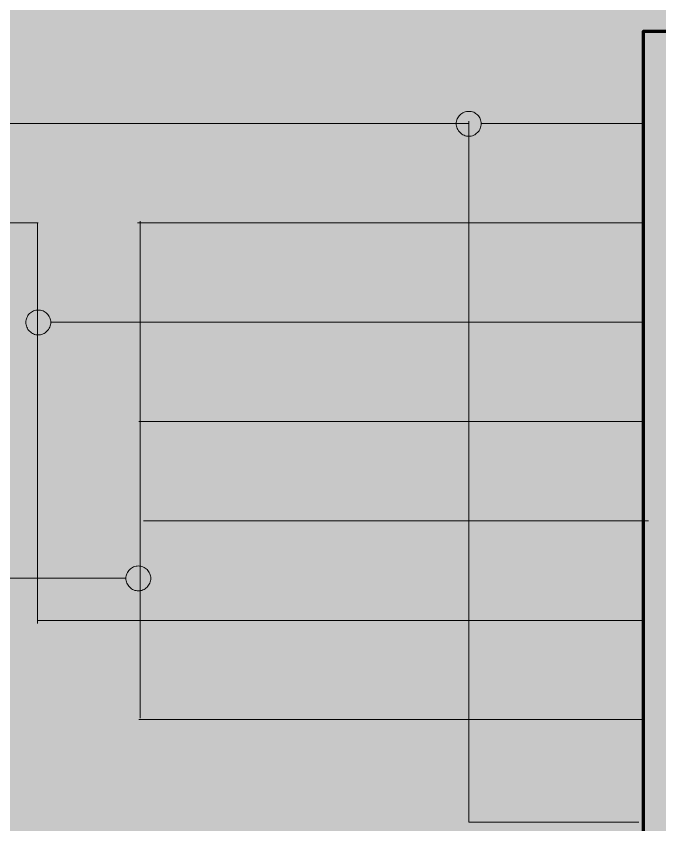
# Model space of a CAD drawing. Header units: millimetres. Extents: x 0 to 418, y 2 to 297.
# Drawn here: x 314.97 to 347.71, y 219.51 to 260.6 of the extents above; entities that cross this region are included whole.
import ezdxf

# ---------------------------------------------------------------- set-up
doc = ezdxf.new("R2010")
doc.units = ezdxf.units.MM
doc.header["$MEASUREMENT"] = 0
doc.layers.get('0').update_dxf_attribs({"linetype": 'CONTINUOUS'})

msp = doc.modelspace()

# ---------------------------------------------------------------- hatches: boundary and pattern name
at = {"true_color": 0xffffff}
for points in [[(-0.132, 297.01), (-0.132, 1.627), (417.7, 1.627), (417.7, 297.01)], [(-0.132, 297.01), (-0.132, 1.89), (417.7, 1.89), (417.7, 297.01)], [(346.856, 259.828), (346.856, 215.098), (356.969, 215.098), (356.969, 259.828)]]:
    msp.add_hatch(color=0, dxfattribs=at).paths.add_polyline_path(points)
at = {"true_color": 0x000007}
h = msp.add_hatch(color=0, dxfattribs=at)
edge = h.paths.add_edge_path()
edge.add_spline(control_points=[(338.617, 255.141), (338.617, 255.059), (338.6, 254.977), (338.568, 254.895), (338.568, 254.895), (338.535, 254.812), (338.502, 254.747), (338.436, 254.697), (338.436, 254.697), (338.37, 254.632), (338.304, 254.582), (338.239, 254.549), (338.239, 254.549), (338.156, 254.516), (338.074, 254.5), (337.992, 254.5), (337.992, 254.5), (337.91, 254.5), (337.828, 254.516), (337.745, 254.549), (337.745, 254.549), (337.663, 254.582), (337.597, 254.632), (337.548, 254.697), (337.548, 254.697), (337.482, 254.747), (337.433, 254.812), (337.4, 254.895), (337.4, 254.895), (337.367, 254.977), (337.351, 255.059), (337.351, 255.141), (337.351, 255.141), (337.351, 255.224), (337.367, 255.306), (337.4, 255.388), (337.4, 255.388), (337.433, 255.454), (337.482, 255.52), (337.548, 255.585), (337.548, 255.585), (337.597, 255.651), (337.663, 255.684), (337.745, 255.717), (337.745, 255.717), (337.828, 255.75), (337.91, 255.766), (337.992, 255.766), (337.992, 255.766), (338.074, 255.766), (338.156, 255.75), (338.239, 255.717), (338.239, 255.717), (338.304, 255.684), (338.37, 255.651), (338.436, 255.585), (338.436, 255.585), (338.502, 255.52), (338.535, 255.454), (338.568, 255.388), (338.568, 255.388), (338.6, 255.306), (338.617, 255.224), (338.617, 255.141)], knot_values=[0, 0, 0, 0, 0.015625, 0.015625, 0.015625, 0.015625, 0.03125, 0.03125, 0.03125, 0.03125, 0.046875, 0.046875, 0.046875, 0.046875, 0.0625, 0.0625, 0.0625, 0.0625, 0.078125, 0.078125, 0.078125, 0.078125, 0.09375, 0.09375, 0.09375, 0.09375, 0.109375, 0.109375, 0.109375, 0.109375, 0.125, 0.125, 0.125, 0.125, 0.140625, 0.140625, 0.140625, 0.140625, 0.15625, 0.15625, 0.15625, 0.15625, 0.171875, 0.171875, 0.171875, 0.171875, 0.1875, 0.1875, 0.1875, 0.1875, 0.203125, 0.203125, 0.203125, 0.203125, 0.21875, 0.21875, 0.21875, 0.21875, 0.234375, 0.234375, 0.234375, 0.234375, 1, 1, 1, 1], degree=3, periodic=0)
h = msp.add_hatch(color=0, dxfattribs=at)
edge = h.paths.add_edge_path()
edge.add_spline(control_points=[(316.729, 245.044), (316.729, 244.962), (316.712, 244.88), (316.679, 244.797), (316.679, 244.797), (316.646, 244.715), (316.597, 244.649), (316.531, 244.6), (316.531, 244.6), (316.482, 244.534), (316.416, 244.485), (316.334, 244.452), (316.334, 244.452), (316.252, 244.419), (316.17, 244.403), (316.087, 244.403), (316.087, 244.403), (316.005, 244.403), (315.923, 244.419), (315.841, 244.452), (315.841, 244.452), (315.775, 244.485), (315.709, 244.534), (315.643, 244.6), (315.643, 244.6), (315.578, 244.649), (315.545, 244.715), (315.512, 244.797), (315.512, 244.797), (315.479, 244.88), (315.462, 244.962), (315.462, 245.044), (315.462, 245.044), (315.462, 245.126), (315.479, 245.209), (315.512, 245.274), (315.512, 245.274), (315.545, 245.357), (315.578, 245.422), (315.643, 245.488), (315.643, 245.488), (315.709, 245.554), (315.775, 245.587), (315.841, 245.62), (315.841, 245.62), (315.923, 245.653), (316.005, 245.669), (316.087, 245.669), (316.087, 245.669), (316.17, 245.669), (316.252, 245.653), (316.334, 245.62), (316.334, 245.62), (316.416, 245.587), (316.482, 245.554), (316.531, 245.488), (316.531, 245.488), (316.597, 245.422), (316.646, 245.357), (316.679, 245.274), (316.679, 245.274), (316.712, 245.209), (316.729, 245.126), (316.729, 245.044)], knot_values=[0, 0, 0, 0, 0.015625, 0.015625, 0.015625, 0.015625, 0.03125, 0.03125, 0.03125, 0.03125, 0.046875, 0.046875, 0.046875, 0.046875, 0.0625, 0.0625, 0.0625, 0.0625, 0.078125, 0.078125, 0.078125, 0.078125, 0.09375, 0.09375, 0.09375, 0.09375, 0.109375, 0.109375, 0.109375, 0.109375, 0.125, 0.125, 0.125, 0.125, 0.140625, 0.140625, 0.140625, 0.140625, 0.15625, 0.15625, 0.15625, 0.15625, 0.171875, 0.171875, 0.171875, 0.171875, 0.1875, 0.1875, 0.1875, 0.1875, 0.203125, 0.203125, 0.203125, 0.203125, 0.21875, 0.21875, 0.21875, 0.21875, 0.234375, 0.234375, 0.234375, 0.234375, 1, 1, 1, 1], degree=3, periodic=0)
h = msp.add_hatch(color=0, dxfattribs=at)
edge = h.paths.add_edge_path()
edge.add_spline(control_points=[(321.81, 232.036), (321.81, 231.954), (321.794, 231.872), (321.761, 231.79), (321.761, 231.79), (321.728, 231.707), (321.679, 231.642), (321.629, 231.592), (321.629, 231.592), (321.564, 231.526), (321.498, 231.477), (321.416, 231.444), (321.416, 231.444), (321.35, 231.411), (321.268, 231.395), (321.185, 231.395), (321.185, 231.395), (321.103, 231.395), (321.021, 231.411), (320.939, 231.444), (320.939, 231.444), (320.856, 231.477), (320.791, 231.526), (320.741, 231.592), (320.741, 231.592), (320.675, 231.642), (320.626, 231.707), (320.593, 231.79), (320.593, 231.79), (320.56, 231.872), (320.544, 231.954), (320.544, 232.036), (320.544, 232.036), (320.544, 232.118), (320.56, 232.201), (320.593, 232.266), (320.593, 232.266), (320.626, 232.349), (320.675, 232.414), (320.741, 232.48), (320.741, 232.48), (320.791, 232.53), (320.856, 232.579), (320.939, 232.612), (320.939, 232.612), (321.021, 232.645), (321.103, 232.661), (321.185, 232.661), (321.185, 232.661), (321.268, 232.661), (321.35, 232.645), (321.416, 232.612), (321.416, 232.612), (321.498, 232.579), (321.564, 232.53), (321.629, 232.48), (321.629, 232.48), (321.679, 232.414), (321.728, 232.349), (321.761, 232.266), (321.761, 232.266), (321.794, 232.201), (321.81, 232.118), (321.81, 232.036)], knot_values=[0, 0, 0, 0, 0.015625, 0.015625, 0.015625, 0.015625, 0.03125, 0.03125, 0.03125, 0.03125, 0.046875, 0.046875, 0.046875, 0.046875, 0.0625, 0.0625, 0.0625, 0.0625, 0.078125, 0.078125, 0.078125, 0.078125, 0.09375, 0.09375, 0.09375, 0.09375, 0.109375, 0.109375, 0.109375, 0.109375, 0.125, 0.125, 0.125, 0.125, 0.140625, 0.140625, 0.140625, 0.140625, 0.15625, 0.15625, 0.15625, 0.15625, 0.171875, 0.171875, 0.171875, 0.171875, 0.1875, 0.1875, 0.1875, 0.1875, 0.203125, 0.203125, 0.203125, 0.203125, 0.21875, 0.21875, 0.21875, 0.21875, 0.234375, 0.234375, 0.234375, 0.234375, 1, 1, 1, 1], degree=3, periodic=0)

# ---------------------------------------------------------------- linework, layer by layer
at = {"color": 0, "linetype": 'Continuous', "lineweight": 70, "true_color": 0x000007}
msp.add_lwpolyline([(346.856, 215.098), (356.969, 215.098), (356.969, 259.828), (346.856, 259.828)], close=True, dxfattribs=at)
at = {"color": 0, "linetype": 'Continuous', "lineweight": 20, "true_color": 0x000007}
for points in [[(337.992, 255.273), (337.992, 219.637), (337.992, 219.637)], [(288.312, 255.141), (337.992, 255.141), (337.992, 255.141)], [(338.617, 255.141), (346.856, 255.141), (346.856, 255.141)], [(289.068, 250.093), (316.087, 250.093), (316.087, 250.093)], [(316.054, 250.093), (316.054, 229.734), (316.054, 229.734)], [(321.136, 250.093), (346.823, 250.093), (346.823, 250.093)], [(321.268, 250.191), (321.268, 224.932), (321.268, 224.932)], [(316.729, 245.044), (346.872, 245.044), (346.872, 245.044)], [(321.202, 239.996), (346.889, 239.996), (346.889, 239.996)], [(321.448, 234.947), (347.135, 234.947), (347.135, 234.947)], [(320.544, 232.036), (312.305, 232.036), (312.305, 232.036)], [(316.087, 229.898), (346.806, 229.898), (346.806, 229.898)], [(321.202, 224.85), (346.889, 224.85), (346.889, 224.85)], [(337.992, 219.637), (346.642, 219.637), (346.642, 219.637)]]:
    msp.add_lwpolyline(points, dxfattribs=at)
for points in [[(338.617, 255.141), (338.617, 255.059), (338.6, 254.977), (338.568, 254.895), (338.568, 254.895), (338.535, 254.812), (338.502, 254.747), (338.436, 254.697), (338.436, 254.697), (338.37, 254.632), (338.304, 254.582), (338.239, 254.549), (338.239, 254.549), (338.156, 254.516), (338.074, 254.5), (337.992, 254.5), (337.992, 254.5), (337.91, 254.5), (337.828, 254.516), (337.745, 254.549), (337.745, 254.549), (337.663, 254.582), (337.597, 254.632), (337.548, 254.697), (337.548, 254.697), (337.482, 254.747), (337.433, 254.812), (337.4, 254.895), (337.4, 254.895), (337.367, 254.977), (337.351, 255.059), (337.351, 255.141), (337.351, 255.141), (337.351, 255.224), (337.367, 255.306), (337.4, 255.388), (337.4, 255.388), (337.433, 255.454), (337.482, 255.52), (337.548, 255.585), (337.548, 255.585), (337.597, 255.651), (337.663, 255.684), (337.745, 255.717), (337.745, 255.717), (337.828, 255.75), (337.91, 255.766), (337.992, 255.766), (337.992, 255.766), (338.074, 255.766), (338.156, 255.75), (338.239, 255.717), (338.239, 255.717), (338.304, 255.684), (338.37, 255.651), (338.436, 255.585), (338.436, 255.585), (338.502, 255.52), (338.535, 255.454), (338.568, 255.388), (338.568, 255.388), (338.6, 255.306), (338.617, 255.224), (338.617, 255.141)], [(316.729, 245.044), (316.729, 244.962), (316.712, 244.88), (316.679, 244.797), (316.679, 244.797), (316.646, 244.715), (316.597, 244.649), (316.531, 244.6), (316.531, 244.6), (316.482, 244.534), (316.416, 244.485), (316.334, 244.452), (316.334, 244.452), (316.252, 244.419), (316.17, 244.403), (316.087, 244.403), (316.087, 244.403), (316.005, 244.403), (315.923, 244.419), (315.841, 244.452), (315.841, 244.452), (315.775, 244.485), (315.709, 244.534), (315.643, 244.6), (315.643, 244.6), (315.578, 244.649), (315.545, 244.715), (315.512, 244.797), (315.512, 244.797), (315.479, 244.88), (315.462, 244.962), (315.462, 245.044), (315.462, 245.044), (315.462, 245.126), (315.479, 245.209), (315.512, 245.274), (315.512, 245.274), (315.545, 245.357), (315.578, 245.422), (315.643, 245.488), (315.643, 245.488), (315.709, 245.554), (315.775, 245.587), (315.841, 245.62), (315.841, 245.62), (315.923, 245.653), (316.005, 245.669), (316.087, 245.669), (316.087, 245.669), (316.17, 245.669), (316.252, 245.653), (316.334, 245.62), (316.334, 245.62), (316.416, 245.587), (316.482, 245.554), (316.531, 245.488), (316.531, 245.488), (316.597, 245.422), (316.646, 245.357), (316.679, 245.274), (316.679, 245.274), (316.712, 245.209), (316.729, 245.126), (316.729, 245.044)], [(321.81, 232.036), (321.81, 231.954), (321.794, 231.872), (321.761, 231.79), (321.761, 231.79), (321.728, 231.707), (321.679, 231.642), (321.629, 231.592), (321.629, 231.592), (321.564, 231.526), (321.498, 231.477), (321.416, 231.444), (321.416, 231.444), (321.35, 231.411), (321.268, 231.395), (321.185, 231.395), (321.185, 231.395), (321.103, 231.395), (321.021, 231.411), (320.939, 231.444), (320.939, 231.444), (320.856, 231.477), (320.791, 231.526), (320.741, 231.592), (320.741, 231.592), (320.675, 231.642), (320.626, 231.707), (320.593, 231.79), (320.593, 231.79), (320.56, 231.872), (320.544, 231.954), (320.544, 232.036), (320.544, 232.036), (320.544, 232.118), (320.56, 232.201), (320.593, 232.266), (320.593, 232.266), (320.626, 232.349), (320.675, 232.414), (320.741, 232.48), (320.741, 232.48), (320.791, 232.53), (320.856, 232.579), (320.939, 232.612), (320.939, 232.612), (321.021, 232.645), (321.103, 232.661), (321.185, 232.661), (321.185, 232.661), (321.268, 232.661), (321.35, 232.645), (321.416, 232.612), (321.416, 232.612), (321.498, 232.579), (321.564, 232.53), (321.629, 232.48), (321.629, 232.48), (321.679, 232.414), (321.728, 232.349), (321.761, 232.266), (321.761, 232.266), (321.794, 232.201), (321.81, 232.118), (321.81, 232.036)]]:
    msp.add_open_spline(points, degree=3, knots=[0, 0, 0, 0, 0.015625, 0.015625, 0.015625, 0.015625, 0.03125, 0.03125, 0.03125, 0.03125, 0.046875, 0.046875, 0.046875, 0.046875, 0.0625, 0.0625, 0.0625, 0.0625, 0.078125, 0.078125, 0.078125, 0.078125, 0.09375, 0.09375, 0.09375, 0.09375, 0.109375, 0.109375, 0.109375, 0.109375, 0.125, 0.125, 0.125, 0.125, 0.140625, 0.140625, 0.140625, 0.140625, 0.15625, 0.15625, 0.15625, 0.15625, 0.171875, 0.171875, 0.171875, 0.171875, 0.1875, 0.1875, 0.1875, 0.1875, 0.203125, 0.203125, 0.203125, 0.203125, 0.21875, 0.21875, 0.21875, 0.21875, 0.234375, 0.234375, 0.234375, 0.234375, 1, 1, 1, 1], dxfattribs=at)

doc.saveas('drawing.dxf')
